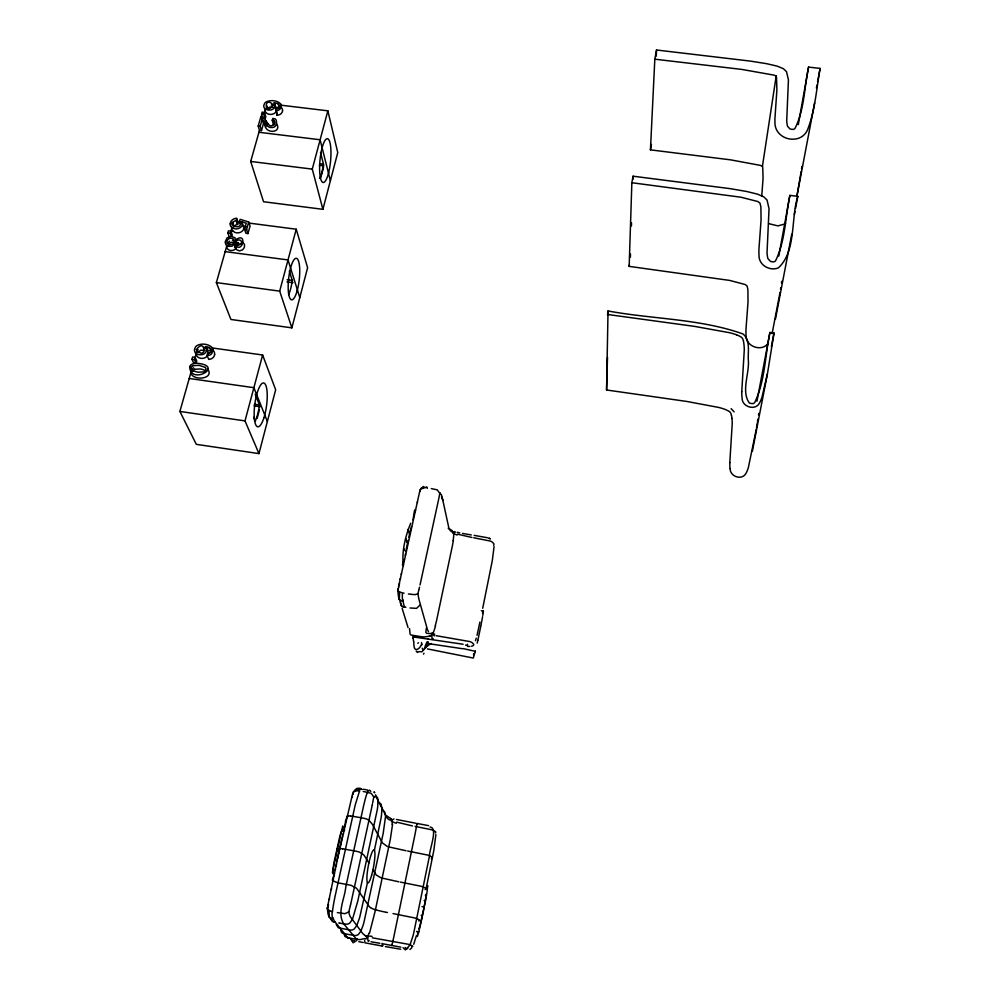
<?xml version="1.0" encoding="UTF-8"?>
<svg xmlns="http://www.w3.org/2000/svg" width="1000" height="1000" viewBox="0 0 1000 1000"><rect width="100%" height="100%" fill="white"/><g stroke="black" fill="none" stroke-linecap="round" stroke-linejoin="round"><path stroke-width="1.5" d="M413.5 641.25L413 636.45M482.812 615.413L483.363 611.163M731.425 415.688A8.175 7.25 5 0 0 729.912 411.938A15.825 14.062 5 0 0 725.263 409.562L725.113 409.412A36.737 32.8 4.9 0 0 723.213 408.738L722.925 408.65A66.3 59.575 4.9 0 0 718.775 407.45L686.875 401.463L606.575 389.988L608.025 310.963C652.712 319.275 699.987 318.637 743.025 333.963C750.387 340.012 747.975 350.788 748.275 359.162C749.862 373.088 740.738 390.988 749.35 403.013A9.15 8.05 5.9 0 0 753.125 403.587L754.6 402.762C765.138 381.138 765.013 355.712 769.925 332.463L774.025 333L767.537 373.263L762.038 396.938A65.638 57.825 3.1 0 1 761.287 399.087A31.7 27.938 4.8 0 1 759.262 403.475C754.9 410.962 741.9 406.662 742.087 398.137A52.075 45.65 7.7 0 1 741.8 391.688M607.5 357.35L606.575 389.988M607.987 314.05L608.025 310.963M421.475 642.513C423.075 645.075 415.325 654.087 414.113 646.725A23.45 22.713 -4.5 0 1 413.812 642.138L413.775 641.462M428.562 825.65L417.05 823.45L415.1 833.938A102.613 5.175 -77.7 0 1 414.625 836.275L393.338 939.137M327.337 908.787L328.175 914.725L331.737 920.375M741.762 391.675L744.287 349.875A79.65 69.812 1.1 0 0 743.962 344.45L743.85 343.612A42.562 37.2 2.7 0 0 743.688 342.512L743.487 341.463A8.9 7.75 4.1 0 0 741.725 337.475A17.237 15.037 4.1 0 0 736.637 334.95M397.9 590.837L398.4 596.163L401.463 605.7M729.8 462.575L732.237 423.537A73.125 65.263 1.8 0 0 731.963 418.462M494.062 546.6L492.325 560.462L482.713 608.263M328.75 914.5L328.75 915.35M364.6 940.525L365.025 942.85L382.388 946.05L383.038 945.375M768.512 342.638C762.463 352.788 744.963 346.512 746.05 334.862A68.412 59.025 7.1 0 1 746.012 329L748.025 301.925L747.913 290.1A44.675 38.525 2 0 0 747.775 288.938L747 285.825L745.05 284.488L729.663 280.413L629.163 266.375L631.862 182.725L633.075 176.2L730.05 188.637L746.675 191.488L757.513 194.15L763.875 196.925L767.075 200.113L769.038 208.8L767.013 253.325L767.763 258.35L770.337 261.337A8.838 7.512 4.2 0 0 773.988 261.85L775.413 261.075C785.462 240.938 785.263 217.1 789.887 195.375L797.825 196.337C790.662 218.2 796.587 251.1 778.375 267.875C769.737 271.438 758.525 265.025 759.025 255.138A74.463 62.938 6.3 0 1 758.962 248.888L761.062 220.062L760.9 207.463A48.537 40.975 1.4 0 0 760.75 206.238L759.9 202.963L757.763 201.513L741.025 197.237L631.862 182.725M630.388 257.125L630.487 254.013M631.425 226L631.525 222.887M632.975 179.312L633.075 176.2M435.9 834.513L433.85 850.3L426.075 888.962M382.025 943.337L382.312 946.025M400.863 947.163L391.812 945.462L391.925 944.438M392.562 824.275L390.337 839.3L375.138 911.225L369.487 933.238M761.737 196.35L763.075 178.188L762.75 167.825A28.3 23.613 1.7 0 0 762.588 166.912L762.537 166.663A11.363 9.463 2.3 0 0 762.438 166.25A9.075 7.562 2.5 0 0 761.65 165.888L761.25 165.725A21.15 17.675 2.5 0 0 760.138 165.338L730.7 159.863L650.45 149.863L654.825 59.188L656.538 50L750.575 61.125L766.688 63.7L777.2 66.137L783.388 68.7L786.5 71.662L788.438 79.775L786.688 121.438L787.438 126.137L789.95 128.912A8.562 7.025 3 0 0 793.487 129.362L794.862 128.637C804.475 109.85 804.212 87.438 808.575 67.1L820.113 68.4C816.375 89.012 815.225 110.625 807.35 130.262C805.05 135.35 799.862 138.938 794.262 139.113C784.4 140.137 774.375 132.6 774.975 122.175A72.638 59.363 4.6 0 1 774.912 118.875L776.888 89.95L776.538 77.688A30.675 24.987 1.2 0 0 776.363 76.712L776.312 76.45A12.312 10.012 1.7 0 0 776.2 76.025A9.838 8.012 2 0 0 775.35 75.65L774.912 75.475A22.938 18.725 1.9 0 0 773.713 75.075L741.775 69.412L654.825 59.188M656.225 56.188L656.538 50M409.5 628.6L410.087 634.038A3.025 2.712 -31.5 0 0 411.25 635.062L421.325 636.712A15.288 13.137 -6.4 0 0 429.5 635.975M398.925 596.475L399.325 599.05L399.65 591.763A4.575 4.425 25.4 0 0 401.488 592.587L404.038 593.2M327.713 906.8L327.788 906.087M398.375 588.45L398.438 587.788M344.5 829.75L344.425 830.462M344.862 826.425L345.637 820.337M353.175 792.163L355.613 789.287L358.175 789.488M405.275 555.588L405.5 553.763M413 519.975L414.363 511.188A5.7 5.312 50.8 0 1 415.05 509.75M398.537 586.838L419.963 490.3M327.9 905.062L337.262 859.925L352.512 794.15M353.2 792.337L353.237 792.35A4.65 3.65 8.5 0 1 355.812 791.188M233.512 227.55C233.463 224.213 238.562 225.588 238.062 222.575L236.65 218.55L236.287 220.538L237.7 224.562M453.275 540.525L453.062 541.975A94.3 52.812 -62.9 0 1 452.475 545.413L436.55 620.65A105.05 59.288 -64.4 0 1 436.15 622.275A86.662 49.312 -64.3 0 1 435.637 624.263L435.225 625.812M230.25 223.738L230.35 223.125A5.888 4.925 -16.3 0 1 236.688 218.287M781.475 282.887L781.7 281.325M420.675 488.913L421.512 487.912M328.5 904.575L328.338 906.287M758.525 414.9L758.737 413.488M780.537 289.175L780.775 287.6M801.538 168.912L801.912 166.488M417.5 933.088L417.6 932.45M762.438 166.25L776.2 76.025M439.725 493.25L437.238 489.862L431.35 488.6M757.887 419.137L757.5 421.637M780.062 292.325L772.075 333.713M801.175 171.35L796.838 196.537M420.412 489.412L420.312 490.087M757.312 422.887L756.513 427.875M352.85 794.513L353.038 793.363M473.525 654.9L473.725 653.662M756.312 429.125L748.375 467.525A60.213 53.987 4 0 1 747.688 469.538A29.075 26.062 5.9 0 1 745.812 473.625C741.712 480.637 730.037 476.575 730.1 468.6M420.075 491.5L420.275 490.288M373.775 796.938L371.213 793.35L364.825 791.812M373.738 797.138L373.663 797.625A17.325 1.762 -76.3 0 1 373.55 798.238L372.675 802.837M399.125 585.588L399.5 583.387M405.85 551.562L406.488 548.075M482.6 616.675L481.45 622.9M798.288 124.625L808.575 67.1M329.338 899.525L329.525 898.538M629.163 266.375L629.438 264.837M650.45 149.863L651.438 144.438M778.787 256.062L789.887 195.375M276.112 108.888L277 115L276.112 108.888A4.275 3.487 -13.6 0 0 278.087 108.475A3.013 2.45 -13.6 0 0 279.35 105.325A4.988 4.062 -13.6 0 0 277.738 103.775M336.912 861.5L337.038 860.85A37.4 6.525 -79.4 0 1 337.75 857.3L338.5 853.775M756.963 401.213L769.925 332.463M816.4 88.075L816.975 85.037M817.55 82.013L820.113 68.4M797.138 195.05L814.625 102.812M344.513 830.387L343.2 829.475A15.05 2.688 -79.4 0 0 341.737 830.688A13.575 2.425 -79.4 0 0 339.725 836.8L334.162 861.675A13.675 2.438 -79.3 0 0 333.1 869.388A15.125 2.7 -79.3 0 0 333.45 873.188M410.688 523.212C405.487 535.988 401.538 551.388 403.35 565.5M794.362 214.537L794.938 211.513M795.512 208.475L797.825 196.337M775.462 319.075L791.737 234.188M208.675 359.125L207.087 355.513L207.475 353.512A4.562 3.912 -19.7 0 0 209.587 353.075M771.363 346.75L774.025 333M481.312 623.612L480.962 625.438M752.387 451.138L767.375 374.125M400.25 579.462L400.5 578.188M423.975 907.7L425.25 902A27.875 0.963 -78.3 0 0 426.887 893.112L427.725 885.6A28.413 0.988 -78.3 0 0 427.337 886.587M480.812 626.188L480.575 627.337M406.6 547.475L408.125 540.35M480.5 627.712L477.875 640.163M372.463 803.925L372.262 804.875M479.913 622.112L477.05 635.3M331.325 889.562L331.538 888.575M401.287 574.375L401.475 573.513M367.45 882.675L360 916.125A108.188 101.662 -49.2 0 1 359.325 918.575L356.712 925.65L354.188 928.988A5.112 4.9 -54.4 0 1 351.287 930.062L349.938 930A24.638 23.65 -51.6 0 1 348.6 929.788L338.275 927.725L336.225 924.412M374.4 850.312L381.138 817.688A105.138 98.888 -39.9 0 0 381.488 815.3L381.962 808.188L381 804.425M338.575 853.425L339.3 850.175M393.175 939.875L393.075 940.3A17.862 0.95 -77.9 0 1 392.9 941.112L391.9 945.263M477.825 640.362L477.225 643.075M339.775 848.012L340.5 844.8M347.3 817.5L347.512 816.5M415.2 511.613L415.525 510.175M408.825 537.212L410.538 529.925M333.325 880.462L333.488 879.762M403.237 565.55L403.512 564.338M340.575 844.45L340.737 843.763M420.037 584.938L438.275 500.988A26.85 2.35 -75.7 0 0 439.862 492.912M340.812 843.413L341.675 839.762M350.737 903.962L351.075 902.487A59.175 5.312 -76.9 0 0 351.475 900.725L371.85 806.912A57.613 5.175 -76.6 0 0 372.188 805.263M350.637 904.362L350.363 905.537M419.525 587.137L418.975 589.462M350.275 905.913L349.188 910.387A17.9 1.837 -77 0 1 349.038 911L348.85 911.725M418.825 590.062L418.075 593.062M475.363 651.025L475.188 651.725M417.325 502.512L417.488 501.812M341.763 839.45L342.525 836.5M475.05 652.25L473.3 658.05L427.362 648.888M416.737 824.475L417.062 823.475M262.225 116.85A3.85 3.15 -14.2 0 0 260.912 116.5L258.2 126.062L259.5 130.35L261.488 130.588L260.2 126.3L262.213 119.2A8.537 6.987 -14.4 0 1 263.538 120.662C265.55 123.713 267.787 128.375 272.238 127.513C278.8 127.613 277.087 114.537 272.2 120.1L273.438 124.4L274.5 124.65M417.912 593.7L415.163 594.637L411.075 594.35M207.525 368.938C215.225 378.888 193.038 381.575 190.812 372.837A6.1 5.263 -20.6 0 1 191.825 369.363L179.887 411.438L196.312 444.35L258.95 453.6L275.663 389.775L262.625 355L212.175 347.95M226.637 245.538A7.312 6.15 -16.8 0 0 226.612 246.55L216.375 282.613L230.925 319.475L291.875 327.85L307.613 267.725L296.225 229.213L249.025 223.088M259.5 130.35L250.688 161.45L263.55 201.737L322.9 209.325L337.762 152.587L327.863 110.825L280.763 105.162M348.825 911.812L344.975 913.675L337.337 912.588M257.125 418.375L259.438 409.637M320.887 177.262L323.525 167.288M258.95 453.6L245.012 420.9L262.625 355M291.875 327.85L279.688 291.137L296.225 229.213M322.9 209.325L312.275 169.125L327.863 110.825M426.575 889.2L426.788 888.425M410.925 528.45L411.488 526.512M240.387 223.75L239.45 221.075L240.212 219.35L248.713 221.988L250.075 226L247.963 233.562L245.938 233.3L244.55 229.3L246.25 223.212L241.812 221.788L243.212 225.812L246.163 226.762M247.963 233.562L246.588 229.575L248.713 221.988M189.65 366.637C190.375 386.15 226.325 365.25 196.025 363.212L194.488 359.637L197.087 350.675A5.913 5.088 -20 0 1 198.1 349.562M231.238 235.963L230.275 233.3L231.663 228.6A6.913 5.8 -16.3 0 1 231.725 227.512M233.412 222.438L232.662 225.075A5.412 4.525 -16.3 0 1 233.487 224.075M264.525 112.413L265.788 116.737L265.225 118.75L263.95 114.425L264.525 112.413L262.162 112.125L261.588 114.138L262.863 118.462M275.775 110.662L278.075 110.312A4.425 3.613 -13.6 0 0 280.163 108.925L281.3 105.487A5.112 4.162 -13.6 0 0 280.85 104.075C277.288 100.25 270.287 99.6 265.8 102.137A5.275 4.3 -13.8 0 0 264.625 103.35L263.788 105.487A5.088 4.15 -13.8 0 0 264.825 108.5L265.35 108.912A6.763 5.513 -13.7 0 0 268.425 110.037L270.712 110A5.238 4.275 -13.8 0 0 272.725 109.275L273.938 108.387A4.7 3.837 -13.7 0 0 274.762 107.3L275.1 106.463A5.162 4.2 -13.8 0 0 275.087 104.462A4.7 3.825 -13.7 0 0 274.45 103.312C273.087 104.663 279.75 111.125 273.962 113.612C271.2 115.125 266.762 114.65 265.262 111.587A5.062 4.125 -13.8 0 1 265.05 110.75L265.637 108.675M261.488 130.588L263.5 123.513L262.213 119.2M196.125 363.237L196.762 360.962L195.138 357.362L192.638 357.013L191.988 359.288L193.637 362.887L196.125 363.237L192.6 363.888A5.15 4.438 -20.6 0 0 189.638 366.637M229.3 236.975L227.85 232.987L228.45 230.85L230.888 231.163L232.325 235.15M327.713 907.35L327.337 908.55L328.25 905.975M416.45 935.525L413.713 944.287M482.5 613.112L483.188 611.112M352.275 797.475L352.5 796.775M207.963 354.613C209.587 351.725 204.075 347.337 205.837 347.175A5.012 4.3 -19.9 0 1 206.488 348.488M343.125 834.45L343.488 833.337M475.45 640.75L476.275 638.162M433.113 638.488L432.7 639.425M198.113 352.537L200.712 350.163L204.925 350.487M398.25 589.987L398.025 590.6L398.363 588.962M334.487 873.25L332.525 879.475A6.212 4.037 -6.2 0 0 332.6 880.725L337.638 882.75M369.1 940.512L368.5 941.375M273.438 124.4L274.163 122.613L272.925 118.3M404.4 559.225L402.512 564.487A5.775 2.862 -2.7 0 0 402.625 565.4M359.575 790.863L355.225 804.95L335.213 895.612A57.462 8.988 -79.1 0 0 334.487 899.212L333.837 902.613A19.175 3.062 -79 0 0 332.475 911.787L331.15 911.375M422.375 487.475L423.35 486.525M432.8 632.85L432.35 633.812A8.238 4.638 -64 0 1 431.587 635.112L431.238 635.288M418.85 928.438A18.525 0.637 -78.3 0 0 422.287 915.55L425.462 900.288L424.137 900.487M349.212 937.562L347.925 937.85L357.4 939.425A15.1 14.162 -24.5 0 0 360.275 939.575L365.213 938.462M413.088 637.375L412.962 638.05M420.3 604.763L416.562 608.362L410 607.975M426.012 646.85L428.512 642.588M430.975 643.512L425.775 647.262M418.738 651.6L421.875 651.8L425.7 647.4M356.925 789.5L357.1 788.487A5.4 3.762 17.5 0 1 360.662 788.475M207.55 355.538C205.238 359.487 198.188 359.438 196.312 355.125A5.4 4.638 -20 0 1 196.1 354.175A6.312 5.425 -20 0 1 197.113 350.688M493.587 545.337L493.8 545.013A9.862 3.625 11.6 0 0 493.713 543.575L492.312 542.125A6.863 2.525 11.5 0 0 490.225 541.038L473.725 537.762M242.587 242.35L244.525 244.338L244.387 247.475L242.525 249.913L239.462 250.9L236.475 249.638L234.475 244.175L232 246.188L228.637 246.388L225.963 244.788L225.113 242.075L227.025 237.925L231.537 236.312L235.05 237.862L237.113 243.837L238.475 242.55M235.688 239.862C248.137 230.825 242.225 255.8 234.475 244.175M356.737 940.462L353.137 942.775L351.05 939.412M267.362 108.475L270.15 106.975L273.463 107.487M417.75 643.25L418.525 642.8M407.825 948.288L405.312 949.862L403.025 947.675M411.637 947.975L409.925 949.513M424.062 649.525L422.9 649.762L422.188 648.2M453.162 540.562A34.875 19.975 -62.2 0 0 453.713 534.15L453.65 533.325A8.05 4.55 -63.2 0 0 453.425 532.25L454.588 531.638M354.363 940.512L352.175 940.725L350.812 938.45M430.05 827.038C438.45 827.65 429.1 850.188 429.525 855.713L413.762 932.85A114.338 79.562 -69.3 0 1 413.137 935.413L410.062 944.812L406.887 948.512A2.25 1.625 -70.3 0 1 406.1 948.45L405.163 947.438M785.575 223.787L777.913 225.888L768.6 223.625M356.875 788.462L355.625 790.55A4.8 3.325 6.7 0 1 357.675 790.763M373.913 796.675L374.188 796.55A17.438 3.713 -63.9 0 1 374.35 796.488L376.012 796.925A59.488 12.725 -64.3 0 1 376.287 797.2L387.238 818.238A50.987 12.825 -10.3 0 0 387.475 818.475L388.638 819.312A16.312 4.013 -9 0 0 391.95 820.413M367.275 937.562L368.312 941.263M193.062 365.712L198.35 365.375A35.763 30.975 -21.5 0 1 199.95 365.588L205.175 367.4M194.7 369.3L199.963 368.963A35.612 30.875 -21.5 0 1 201.562 369.175L206.588 370.825M393.938 818.888L392.188 820.113M333.425 873.3L334.462 874.438M431.35 858.562L432.275 858.075A12.7 2.438 11.6 0 0 431.95 857.113L429.525 855.713A8.213 1.575 11.5 0 0 427.625 855.05L407.625 851.012M425.087 889.6L426 889.15A12.788 2.225 11.6 0 0 425.662 888.263L423.2 886.95A8.263 1.45 11.5 0 0 421.287 886.3L400.363 882.087M418.738 921.038L419.637 920.662A12.875 2.013 11.6 0 0 419.288 919.85L416.788 918.6A8.325 1.312 11.5 0 0 414.862 917.975L393 913.575M271.325 105.075L272.225 105.05M469.787 646.425L467.612 646.438M236.287 220.538C222.763 224.25 244.688 232.05 239.537 221.137M207.087 355.513L209.537 355.15A4.725 4.062 -19.7 0 0 211.775 353.587L213.05 349.712A5.45 4.688 -19.7 0 0 212.6 348.113C209.05 343.8 201.425 342.9 196.7 345.737A5.625 4.825 -19.9 0 0 195.438 347.1L194.5 349.513A5.425 4.662 -20 0 0 195.538 352.938M203.325 347.825L205.912 347.962A26.612 22.95 -20.5 0 1 207.712 348.237M414.513 637.1L463.1 644.25M462.225 648.688L428.638 643.65M372.312 937.812L408.3 944.275A7.488 1.062 11.5 0 1 410.062 944.812L412.337 945.863A10.775 1.538 11.6 0 1 412.625 946.525L412.45 946.637A10.05 1.425 11.6 0 1 411.737 946.8M261.588 114.138L263.95 114.425M258.2 126.062L260.2 126.3M258.95 132.275L320.125 139.762L330.387 180.763M319.762 163.738L323.488 164.2A21.975 5.387 -84.5 0 1 319.713 178.463M319.337 165.3L323.9 165.863M350.575 815.938L361.213 817.763A24.362 4.938 12 0 1 362.575 818.012L363.925 818.288A5.075 1.037 12 0 1 366.75 819.112L368.975 820.288A18.462 3.762 12.1 0 1 369.175 820.438L372.475 824.463L382.362 842.875L386.987 846.263A9.762 1.887 11.7 0 0 388.75 846.9L406.05 850.738M250.688 161.45L312.275 169.125M236.838 221.513L239.887 221.9M244.55 229.3L246.588 229.575M227.85 232.987L230.275 233.3M225.15 251.625L288.025 259.938L299.8 297.562M607.375 314.45L694.812 326.425L729.562 332.713A72.3 63.85 4 0 1 734.1 333.975L734.412 334.075A40.05 35.112 3.9 0 1 736.475 334.8L736.663 334.875M287.162 279.713L292.262 280.4A20.9 5.412 -83.6 0 1 288.562 294.887M286.988 281.938L293 282.738M216.375 282.613L279.688 291.137M436.075 635.675L469.8 641.562A7.013 2.188 11.5 0 1 471.962 642.575L473.425 643.888A10.088 3.137 11.6 0 1 473.562 645.138L473.35 645.413A9.412 2.925 11.5 0 1 471.45 646.237M191.988 359.288L194.488 359.637M189.213 378.475L253.888 387.688L267.362 421.45M357.738 790.525L359.7 790.888M272.2 120.1C278.825 121.213 271.262 129.462 268.25 123.987M254.275 404.225L259.513 404.988A22.1 6 -82.5 0 1 255.263 421.037M254.037 405.838L260.212 406.725M179.887 411.438L245.012 420.9M424.712 487.488L426.1 487.738M474.137 535.375L487.5 537.737M369.425 790.325L369.925 790.525A56.875 9.55 -79.5 0 1 370.5 791.1L370.763 791.462M410.95 594.325L408.375 593.925M400.737 949.25L385.425 946.6M471.275 534.938L462.525 533.425M471.938 537.475L457.5 534.163M342.562 848.812L353.975 850.825A24.537 4.525 11.9 0 1 355.337 851.075L356.7 851.363A5.112 0.95 11.9 0 1 359.55 852.163L363.488 854.725A95.887 17.537 12.4 0 1 364.3 855.65L368.875 862.975M371.037 941.775L379.862 943.275M343.963 933.487L344.963 936.538L347.887 937.8M358.812 941.725L363.237 942.513M439.938 493.263L440.037 493.288A16.087 4.1 -66.2 0 1 440.175 493.325L441.45 494.975A54.6 13.963 -66.5 0 1 441.65 495.513L442.663 499.5M347.713 937.7L334.387 921.1L332.775 917.7M415.637 823.2L396.425 819.463M415.087 826.388L431.575 829.737A7.3 1.512 11.5 0 1 433.275 830.337L435.45 831.625A10.512 2.163 11.6 0 1 435.675 832.513L435.487 832.688A9.812 2.025 11.6 0 1 435.188 832.85M363.9 791.65L363.237 791.538M341.725 830.825L343.475 831.137M405.85 607.288C402.713 607.275 404.412 600.975 402.1 600.837M367.525 790.025L363.35 789.25M339.462 849.463L336.825 848.988L337.525 850.062M333.162 869.262L335.513 869.688M337.75 882.775L351.163 885.35L356.25 888.1A96.575 15.875 12.4 0 1 357.088 888.962L369.225 906.538A40.375 6.438 11.6 0 0 370.2 907.4L370.462 907.588M412.463 825.925L396.725 822.163M344.625 933.737L352.863 935.25A24.225 23.275 -52.6 0 0 354.188 935.462L355.513 935.512A5.025 4.825 -55.4 0 0 358.375 934.488L360.85 931.188L362.95 925.713A94.787 89.388 -50.2 0 0 364.062 921.812L383.212 833.25L385.588 816.062A17.688 16.962 -37.5 0 0 385.562 815.55L384.663 811.9L382.463 809.975M382.962 943.838L391.812 945.462M398.775 881.8L382.15 878.112A9.838 1.737 11.7 0 1 380.363 877.487L376.225 874.963L372.95 869.837M340.075 923.188L344 923.9A25.087 24.05 -50.5 0 0 345.363 924.125L346.725 924.175A5.213 4.988 -53.4 0 0 349.7 923.1L352.262 919.7A18.962 18.125 -52.1 0 0 352.512 919.188L357.775 901.137L377.225 809.925A95.312 89.7 -39.1 0 0 377.788 805.962L377.85 798.438L375.462 794.8M339.55 923.088L338.762 922.938M344.4 933.7L342.537 933.15A3.2 3.038 -53.7 0 1 341.55 932.288L340.8 930.362M404.45 607.025L403.512 606.825M360.6 788.787L362.137 789.513M335.1 922.237L334.275 922.05M385.15 912.062L381.512 911.287A16.337 2.6 11.7 0 1 375.4 909.75M421.15 915.312L422.287 915.55M416.538 931.425L418.75 931.9A26.137 0.9 -78.3 0 0 424.212 907.163M333.05 918.65L332.088 918.425M459.787 532.875L457.1 532.288M422.013 906.625L424.237 907.1M463 648.575L475.288 651.312M481.3 610.763L483.363 611.225M209.375 348.612L210.35 348.913M465.538 645.088L466.7 645.462M278.425 105.962L279.637 106.425M489.875 538.587L488.688 538.112L490.475 538.888M417.45 652.212L416.188 651.137M417.825 652.438L417.325 652.15M212.35 349.862L212.975 350.312A5.85 5.038 -19.7 0 1 214.562 354.538M280.625 106.962L280.912 107.163A5.487 4.475 -13.6 0 1 282.488 110.875M276.525 123.562C282.362 132.787 265.837 134.488 264.825 124.963A8.512 6.963 -14.4 0 0 263.525 123.488M191.962 370.275L196.513 371.887A35.587 30.512 -19.5 0 0 198.637 372.188L203.938 371.85A3.212 2.775 -20.3 0 0 205.275 367.312M364.05 934.788L363.025 933.812A52.812 3.987 33 0 1 362.663 933.425L350.375 916.838A59.425 7.15 85.6 0 1 350.125 916.363L349 913.3A17.85 2.062 85.2 0 1 348.9 912.962L348.8 912.537M390.688 818.55L386.775 815.85A14.863 14.463 -72.3 0 0 385.513 815.362M195.55 352.925L196.075 353.4A7.212 6.188 -19.9 0 0 199.325 354.725L201.737 354.7A5.5 4.725 -19.9 0 0 203.875 353.988L205.188 352.912A5.025 4.312 -19.9 0 0 206.088 351.688L206.462 350.75A5.5 4.725 -19.9 0 0 206.488 348.488M374.725 792.7L373.95 791.925L374.487 792.463M453.413 532.263L453.15 531.987A19.538 18.95 -32.4 0 0 451.838 530.763M731.125 408.663L734.137 411.875M441.5 496.625L442.875 500.475M423.663 486.575L423.925 487.475M334.137 874.975L332.388 872.487L342.75 825.925L344.338 828.562M428.537 631.663L427.65 630.075A49.2 11.85 33 0 1 427.463 629.663L419.062 599.763A54.7 3.638 84.4 0 1 418.9 599.038L418.088 595.037A16.363 0.975 83.9 0 1 418.025 594.65L417.938 594.1M454.975 531.85L455.15 532.475M432.287 639.338L431.6 635.125M334.15 875.462L333.812 874.65M253.725 417.312L255.413 421.388M255.225 394.275L259.662 405.337M402.125 608.312L408.038 627.562M289.35 271.163L292.538 281.288M260.912 116.5L261.775 119.375M264.688 122.4L265.95 126.7M267.4 125.262L266.125 120.95A34.212 27.95 -13 0 0 268.212 124M408.137 529.3L408.5 530.65M408.725 531.462L409.325 533.638M405.938 538.713L406.95 542.487M467.388 644.237L467.612 645.125M403.837 548.587L404.35 550.525M320.513 152.475L323.525 164.375M442.75 499.888L449 528.65A47.713 19.125 -11.4 0 0 449.188 529.038L450.163 530.438A15.25 6.05 -9.8 0 0 453.162 532.388M731.525 415.675L731.712 416.65A39.075 34.775 3.6 0 1 731.862 417.688L731.95 418.462M403 601.062L402.825 599.663M343.8 829.688L343.925 830.475M328.913 915.675L329.075 916.612L329.087 910.375A4.9 4.525 19.7 0 0 331.062 911.188M328 906A17.887 5.4 -81 0 1 328.1 905M339.387 848.575A4.3 0.8 12 0 1 339.7 848.487A5.987 1.113 12 0 1 342.575 848.838M332.675 917.9A18.462 3.388 -76.9 0 1 332.05 912.812M328.963 910.512A4.763 4.638 13.9 0 1 327.35 907.375M368.05 937.763A16.75 1.363 32.1 0 1 364.7 935.15M365.9 935.962A18.525 6.212 9.2 0 1 372.113 936.375M369.062 933.075A16.35 9.363 -71.1 0 1 367.225 937.212M375.262 909.75A14 2.225 11.7 0 1 370.637 907.613M334.2 922.113A4.2 4.062 -18.8 0 1 331.9 920.837A8.612 8 0.7 0 1 331.05 918.55M357.212 938.612A5.05 0.8 -79.2 0 1 356.75 939.5L343.65 923.763C336.8 912.638 344.738 898.725 345.775 886.938L363.575 805.925A55.425 9.125 -79.7 0 1 364.475 802.188L365.188 799.375A18.487 3.113 -79.8 0 1 367.512 792.075A18.525 3.125 -79.8 0 1 369.4 790.5M367.512 938.05A22.212 20.838 -25.8 0 1 365.4 938.988M387.463 912.525A54.05 8.775 11.7 0 1 385.913 912.212M346.163 820.462A11.9 9.9 54.9 0 1 346.925 816.838M346.65 816.538A4.8 4.138 27.1 0 1 350.525 816.137M418.787 931.712A25.8 0.887 -78.3 0 1 417.238 935.3M392.075 820.45A15.812 9.15 -70.6 0 1 392.125 824.425M396.312 823.225A18 11.463 14.7 0 1 391.4 821.162M390.788 818.45A21.913 21.3 -70.7 0 1 392.3 820M359.288 789.762A17.9 3.025 -82.1 0 1 361.05 789.287M379.5 802.875A4.925 4.725 -35.5 0 1 381.025 804.412M352.625 794.438A17.312 5.3 -80.8 0 1 352.9 793.625M336.112 866.475A13.675 2.413 -79.3 0 1 336.512 863.85M331.975 918.612A5.562 5.1 -2.4 0 1 328.825 916.8M426.287 894.663A18.525 0.637 -78.3 0 1 425.462 899.7M425.425 895.6A18.525 0.637 -78.3 0 1 425.775 894.312M398.625 587.812A16.325 4.775 -84.5 0 1 398.713 586.9M402.663 600.25A16.85 3.137 -78.9 0 1 402.413 593.9M399.263 592.163A4.438 4.4 23.1 0 1 397.938 588.95M434.475 635.9A15.637 2.825 35.4 0 1 431.375 633.05M426.688 633.362A17.325 2.65 9.5 0 1 434.775 634.125M403.488 606.962A3.9 3.45 2.7 0 1 401.3 605.825M401.737 605.562A8.025 6.562 7.6 0 1 400.438 602.55M431.463 635.675A19.887 17.025 -7.6 0 1 429.688 636.4M435.525 625.788A35.562 21.088 -63.9 0 1 433.175 632.95M457.212 535.013A16.875 12.713 15.4 0 1 452.762 533.025M428.375 639.1A27.688 9.387 -84.8 0 1 428.438 638.612M426.825 642.1A29.725 12.062 -84.9 0 1 425.15 646.162M426.138 645.45A37.6 3.975 -72.7 0 1 424.45 648.263M427.6 641.663A20.137 0.737 9.9 0 1 428.162 641.762M413.65 637.075A28.863 26.5 72.2 0 1 413.638 636.4M448.2 528.263A15 14.562 -29.9 0 1 451.975 530.612M426.15 487.038A16.538 2.55 -83.8 0 1 427.4 488.288M422.088 644.45A23.812 5.238 -63.2 0 1 421.512 645.088M425.838 632.6A33.925 1.887 -82.2 0 1 426.312 628.212M423.975 653.2A34.55 10.037 -81.5 0 1 423.537 654.163M422.85 487.625A4.475 2.438 8.3 0 1 424.65 487.738M420.838 489.038A4.338 2.825 10.1 0 1 423.062 488.425M420.05 490.613A16 4.713 -84.1 0 1 420.288 489.938M402.013 600.938A5.175 4.988 -3.9 0 1 399.137 599.188M730.05 468.612A47.725 42.575 8.9 0 1 729.85 462.575M214.662 354.538A5.55 4.775 -19.7 0 1 208.637 359.387M206.75 350.213A12.688 10.925 -20.1 0 1 210.938 351.262M205.175 346.562A12.75 10.962 -20 0 1 209.375 347.625A5.325 4.575 -19.8 0 1 211.038 349.487M210.863 351.375A5.3 4.562 -19.8 0 1 211.45 351.75M210.987 349.513A3.212 2.763 -19.7 0 1 209.562 353.013M191.788 369.35A5.025 4.338 -20.6 0 1 193.575 367.788M192.675 371.475A3.325 2.862 -20.6 0 1 194.625 369.137M191.875 370.35A3.337 2.875 -20.6 0 1 192.987 365.562M236.462 222.662A5.412 4.525 -16.3 0 1 238.062 222.575M232.45 225.487A6.913 5.8 -16.3 0 1 232.688 225.087M243.188 225.812A6 5.025 -16.3 0 1 243.575 228.637M241.8 221.8A6.025 5.038 -16.3 0 1 242.175 224.625M231.388 227.1A5.725 4.787 -16.3 0 1 230.225 223.738M242.512 224.688A6.138 5.138 -16.3 0 1 237.575 228.762A6.138 5.138 -16.3 0 1 231.612 226.95M232.838 231.088A5.625 4.713 -16.4 0 1 231.65 228.612M243.9 228.7A6.112 5.125 -16.3 0 1 238.988 232.75A6.112 5.125 -16.3 0 1 233.05 230.95M237.138 242.75A5.138 4.325 -16.8 0 1 237.425 243.775M227.887 243A5.138 4.325 -16.8 0 1 229.675 241.175M232.425 240.275A5.138 4.325 -16.8 0 1 233.263 240.275M227.338 243.412A7.312 6.15 -16.8 0 1 227.638 242.913M236.112 248.238A5.213 4.387 -16.8 0 1 230.362 250.463A5.213 4.387 -16.8 0 1 226.713 246.55M237.45 245.525A2.938 2.475 -16.6 0 1 241.45 244.112M235.5 246.312A3.738 3.15 -16.8 0 1 234.562 247.537M228.45 245.1A3.738 3.15 -16.8 0 1 234.562 242.825M262.45 116.638A15.45 12.637 -14.5 0 1 265.938 121.025M264.012 121.175A15.388 12.6 -14.5 0 1 266.475 123.95M262.475 120.85A3.837 3.137 -14.2 0 1 263.5 121.163M282.575 110.875A5.213 4.25 -13.6 0 1 276.975 115.225M266.475 107A5.537 4.525 -13.8 0 1 267.438 106.225M275.038 107.137A11.9 9.725 -13.8 0 1 279.012 108.025M273.812 102.788A11.938 9.75 -13.8 0 1 277.8 103.675M278.95 108.125A4.963 4.062 -13.6 0 1 279.5 108.45M265.062 110.75A5.913 4.825 -13.8 0 1 265.462 108.488M196.363 349.625C207.113 362.025 206.038 336.6 196.363 349.625M273.463 105.162C264.075 117.088 263.7 94.375 273.463 105.162M371.625 875.238A16.812 2.675 -79.5 0 0 373.975 849.925A16.812 2.675 -79.5 0 0 367.113 874.225A16.812 2.675 -79.5 0 0 371.625 875.238M263.863 417.962A22.113 5.913 -82.4 0 0 264.062 383.088A22.113 5.913 -82.4 0 0 254.15 413.575A22.113 5.913 -82.4 0 0 263.863 417.962M297.1 290.988A20.913 5.337 -83.6 0 0 296.613 258.363A20.913 5.337 -83.6 0 0 288.175 287.85A20.913 5.337 -83.6 0 0 297.1 290.988M237.775 244.938A2.95 2.487 -16.5 0 0 241.488 241.675A2.95 2.487 -16.5 0 0 236.663 240.775A2.95 2.487 -16.5 0 0 237.775 244.938M229.513 244.575A3.75 3.15 -16.8 0 0 234.25 240.438A3.75 3.15 -16.8 0 0 228.125 239.288A3.75 3.15 -16.8 0 0 229.513 244.575M328.675 172.5A21.988 5.3 -84.5 0 0 327.562 138.713A21.988 5.3 -84.5 0 0 319.637 170.512A21.988 5.3 -84.5 0 0 328.675 172.5"/></g></svg>
